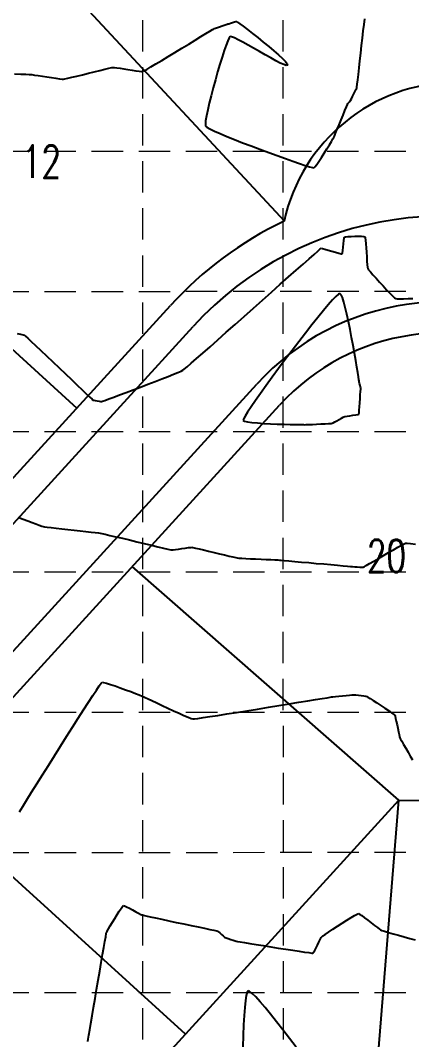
# Model space of a CAD drawing. Extents: x -500 to 2880, y -1767 to 500.
# Drawn here: x 2076.4 to 2208.6, y -735.4 to -390.2 of the extents above; entities that cross this region are included whole.
import ezdxf

# ---------------------------------------------------------------- set-up
doc = ezdxf.new("R2010")
doc.units = 0
doc.header["$LTSCALE"] = 25
doc.header["$MEASUREMENT"] = 0
doc.linetypes.add('DASHED', pattern=[0.75, 0.5, -0.25])
doc.linetypes.add('HIDDEN', pattern=[0.375, 0.25, -0.125])
for name, color, linetype in [('CONT-MJR', 11, 'DASHED'), ('CONT-MNR', 9, 'HIDDEN'), ('GRID', 254, 'HIDDEN'), ('P-LOTS', 1, 'CONTINUOUS'), ('P-ROW', 2, 'CONTINUOUS'), ('PHASE2', 9, 'CONTINUOUS'), ('PHASE2TEXT', 9, 'CONTINUOUS')]:
    doc.layers.add(name, color=color, linetype=linetype)
doc.styles.add('TEXT100', font='simplex.shx', dxfattribs={"height": 8.8})

msp = doc.modelspace()

# ---------------------------------------------------------------- linework, layer by layer
at = {"layer": 'CONT-MJR', "color": 35}
for p, q in [((2103.66, -614.75, 590), (2103.98, -614.4, 590)), ((2103.98, -614.4, 590), (2104.49, -614.44, 590)), ((2100.83, -618.92, 590), (2102.05, -617.07, 590)), ((2102.05, -617.07, 590), (2103.01, -615.66, 590)), ((2103.01, -615.66, 590), (2103.66, -614.75, 590)), ((2104.49, -614.44, 590), (2105.47, -614.68, 590)), ((2105.47, -614.68, 590), (2106.8, -615.1, 590)), ((2106.8, -615.1, 590), (2108.38, -615.64, 590)), ((2108.38, -615.64, 590), (2110.12, -616.26, 590)), ((2110.12, -616.26, 590), (2111.91, -616.92, 590)), ((2111.91, -616.92, 590), (2113.64, -617.58, 590)), ((2113.64, -617.58, 590), (2115.23, -618.19, 590)), ((2097.73, -623.73, 590), (2099.37, -621.16, 590)), ((2099.37, -621.16, 590), (2100.83, -618.92, 590)), ((2115.23, -618.19, 590), (2116.55, -618.7, 590)), ((2116.55, -618.7, 590), (2117.53, -619.09, 590)), ((2117.53, -619.09, 590), (2118.04, -619.29, 590)), ((2118.04, -619.29, 590), (2118.54, -619.51, 590)), ((2118.54, -619.51, 590), (2119.51, -619.96, 590)), ((2119.51, -619.96, 590), (2120.85, -620.6, 590)), ((2120.85, -620.6, 590), (2122.49, -621.37, 590)), ((2167.27, -621.73, 590), (2170.53, -621.19, 590)), ((2170.53, -621.19, 590), (2173.52, -620.7, 590)), ((2173.52, -620.7, 590), (2176.16, -620.27, 590)), ((2176.16, -620.27, 590), (2178.36, -619.9, 590)), ((2178.36, -619.9, 590), (2180.05, -619.63, 590)), ((2180.05, -619.63, 590), (2181.15, -619.45, 590)), ((2181.15, -619.45, 590), (2181.59, -619.38, 590)), ((2181.59, -619.38, 590), (2182.02, -619.32, 590)), ((2182.02, -619.32, 590), (2182.87, -619.23, 590)), ((2182.87, -619.23, 590), (2183.99, -619.11, 590)), ((2183.99, -619.11, 590), (2185.24, -618.97, 590)), ((2185.24, -618.97, 590), (2186.49, -618.84, 590)), ((2186.49, -618.84, 590), (2187.59, -618.73, 590)), ((2187.59, -618.73, 590), (2188.4, -618.65, 590)), ((2188.4, -618.65, 590), (2188.78, -618.62, 590)), ((2188.78, -618.62, 590), (2189.13, -618.64, 590)), ((2189.13, -618.64, 590), (2189.81, -618.71, 590)), ((2189.81, -618.71, 590), (2190.69, -618.81, 590)), ((2190.69, -618.81, 590), (2191.64, -618.92, 590)), ((2191.64, -618.92, 590), (2192.52, -619.04, 590)), ((2192.52, -619.04, 590), (2193.19, -619.13, 590)), ((2193.19, -619.13, 590), (2193.53, -619.2, 590)), ((2193.53, -619.2, 590), (2193.86, -619.39, 590)), ((2193.86, -619.39, 590), (2194.59, -619.86, 590)), ((2194.59, -619.86, 590), (2195.63, -620.54, 590)), ((2195.63, -620.54, 590), (2196.88, -621.35, 590)), ((2095.92, -626.55, 590), (2097.73, -623.73, 590)), ((2122.49, -621.37, 590), (2124.31, -622.22, 590)), ((2124.31, -622.22, 590), (2126.24, -623.12, 590)), ((2126.24, -623.12, 590), (2128.17, -624.02, 590)), ((2128.17, -624.02, 590), (2130.01, -624.87, 590)), ((2146.17, -625.13, 590), (2149.47, -624.61, 590)), ((2149.47, -624.61, 590), (2152.97, -624.05, 590)), ((2152.97, -624.05, 590), (2156.57, -623.47, 590)), ((2156.57, -623.47, 590), (2160.21, -622.88, 590)), ((2160.21, -622.88, 590), (2163.8, -622.29, 590)), ((2163.8, -622.29, 590), (2167.27, -621.73, 590)), ((2196.88, -621.35, 590), (2198.22, -622.25, 590)), ((2198.22, -622.25, 590), (2199.57, -623.15, 590)), ((2199.57, -623.15, 590), (2200.81, -624, 590)), ((2200.81, -624, 590), (2201.85, -624.72, 590)), ((2201.85, -624.72, 590), (2202.59, -625.26, 590)), ((2094, -629.59, 590), (2095.92, -626.55, 590)), ((2130.01, -624.87, 590), (2131.67, -625.61, 590)), ((2131.67, -625.61, 590), (2133.06, -626.22, 590)), ((2133.06, -626.22, 590), (2134.09, -626.63, 590)), ((2134.09, -626.63, 590), (2134.65, -626.8, 590)), ((2134.65, -626.8, 590), (2135.19, -626.77, 590)), ((2135.19, -626.77, 590), (2136.39, -626.62, 590)), ((2136.39, -626.62, 590), (2138.16, -626.37, 590)), ((2138.16, -626.37, 590), (2140.44, -626.03, 590)), ((2140.44, -626.03, 590), (2143.13, -625.61, 590)), ((2143.13, -625.61, 590), (2146.17, -625.13, 590)), ((2202.59, -625.26, 590), (2202.92, -625.54, 590)), ((2202.92, -625.54, 590), (2203.05, -625.9, 590)), ((2203.05, -625.9, 590), (2203.24, -626.63, 590)), ((2203.24, -626.63, 590), (2203.47, -627.62, 590)), ((2203.47, -627.62, 590), (2203.72, -628.77, 590)), ((2091.99, -632.77, 590), (2094, -629.59, 590)), ((2203.72, -628.77, 590), (2203.98, -629.98, 590)), ((2203.98, -629.98, 590), (2204.22, -631.13, 590)), ((2204.22, -631.13, 590), (2204.44, -632.13, 590)), ((2089.93, -636.04, 590), (2091.99, -632.77, 590)), ((2204.44, -632.13, 590), (2204.6, -632.88, 590)), ((2204.6, -632.88, 590), (2204.71, -633.26, 590)), ((2204.71, -633.26, 590), (2204.9, -633.63, 590)), ((2204.9, -633.63, 590), (2205.33, -634.39, 590)), ((2205.33, -634.39, 590), (2205.93, -635.43, 590)), ((2087.85, -639.34, 590), (2089.93, -636.04, 590)), ((2205.93, -635.43, 590), (2206.65, -636.68, 590)), ((2206.65, -636.68, 590), (2207.43, -638.02, 590)), ((2207.43, -638.02, 590), (2208.21, -639.37, 590)), ((2085.8, -642.61, 590), (2087.85, -639.34, 590)), ((2208.21, -639.37, 590), (2208.94, -640.63, 590)), ((2083.81, -645.79, 590), (2085.8, -642.61, 590)), ((2080.15, -651.65, 590), (2081.92, -648.83, 590)), ((2081.92, -648.83, 590), (2083.81, -645.79, 590)), ((2078.56, -654.21, 590), (2080.15, -651.65, 590)), ((2077.17, -656.45, 590), (2078.56, -654.21, 590)), ((2076.02, -658.3, 590), (2077.17, -656.45, 590))]:
    msp.add_line(p, q, dxfattribs=at)
at = {"layer": 'CONT-MNR', "color": 35}
for p, q in [((2192.59, -391.62, 593), (2192.82, -389.75, 593)), ((2140.41, -393.91, 593), (2141.28, -393.38, 593)), ((2141.28, -393.38, 593), (2141.64, -393.17, 593)), ((2141.64, -393.17, 593), (2142, -393.03, 593)), ((2142, -393.03, 593), (2142.71, -392.77, 593)), ((2142.71, -392.77, 593), (2143.64, -392.44, 593)), ((2143.64, -392.44, 593), (2144.63, -392.1, 593)), ((2144.63, -392.1, 593), (2145.54, -391.78, 593)), ((2145.54, -391.78, 593), (2146.23, -391.54, 593)), ((2146.23, -391.54, 593), (2146.54, -391.43, 593)), ((2146.54, -391.43, 593), (2146.82, -391.35, 593)), ((2146.82, -391.35, 593), (2147.36, -391.18, 593)), ((2147.36, -391.18, 593), (2148.03, -390.97, 593)), ((2148.03, -390.97, 593), (2148.7, -390.77, 593)), ((2148.7, -390.77, 593), (2149.24, -390.62, 593)), ((2149.24, -390.62, 593), (2149.52, -390.58, 593)), ((2149.52, -390.58, 593), (2149.82, -390.79, 593)), ((2149.82, -390.79, 593), (2150.58, -391.35, 593)), ((2150.58, -391.35, 593), (2151.71, -392.22, 593)), ((2151.71, -392.22, 593), (2153.15, -393.33, 593)), ((2153.15, -393.33, 593), (2154.81, -394.63, 593)), ((2192.32, -393.8, 593), (2192.59, -391.62, 593)), ((2133.26, -398.26, 593), (2135.44, -396.94, 593)), ((2135.44, -396.94, 593), (2137.41, -395.74, 593)), ((2137.41, -395.74, 593), (2139.09, -394.71, 593)), ((2139.09, -394.71, 593), (2140.41, -393.91, 593)), ((2146.96, -396.16, 593), (2146.5, -397.13, 593)), ((2147.28, -395.74, 593), (2146.96, -396.16, 593)), ((2147.79, -395.79, 593), (2147.28, -395.74, 593)), ((2148.73, -396.15, 593), (2147.79, -395.79, 593)), ((2150.01, -396.78, 593), (2148.73, -396.15, 593)), ((2151.56, -397.61, 593), (2150.01, -396.78, 593)), ((2154.81, -394.63, 593), (2156.61, -396.06, 593)), ((2156.61, -396.06, 593), (2158.47, -397.56, 593)), ((2191.75, -398.76, 593), (2192.04, -396.21, 593)), ((2192.04, -396.21, 593), (2192.32, -393.8, 593)), ((2128.63, -401.08, 593), (2130.97, -399.66, 593)), ((2130.97, -399.66, 593), (2133.26, -398.26, 593)), ((2145.94, -398.59, 593), (2145.29, -400.46, 593)), ((2146.5, -397.13, 593), (2145.94, -398.59, 593)), ((2153.32, -398.59, 593), (2151.56, -397.61, 593)), ((2155.21, -399.68, 593), (2153.32, -398.59, 593)), ((2157.17, -400.8, 593), (2155.21, -399.68, 593)), ((2158.47, -397.56, 593), (2160.32, -399.08, 593)), ((2160.32, -399.08, 593), (2162.08, -400.56, 593)), ((2191.45, -401.35, 593), (2191.75, -398.76, 593)), ((2122.13, -405, 593), (2124.13, -403.8, 593)), ((2124.13, -403.8, 593), (2126.32, -402.48, 593)), ((2126.32, -402.48, 593), (2128.63, -401.08, 593)), ((2144.58, -402.65, 593), (2143.82, -405.09, 593)), ((2145.29, -400.46, 593), (2144.58, -402.65, 593)), ((2159.12, -401.92, 593), (2157.17, -400.8, 593)), ((2160.99, -402.97, 593), (2159.12, -401.92, 593)), ((2162.71, -403.91, 593), (2160.99, -402.97, 593)), ((2162.08, -400.56, 593), (2163.66, -401.95, 593)), ((2163.66, -401.95, 593), (2164.99, -403.18, 593)), ((2164.99, -403.18, 593), (2165.98, -404.21, 593)), ((2191.16, -403.9, 593), (2191.45, -401.35, 593)), ((2101.33, -407.65, 593), (2103.22, -407.19, 593)), ((2103.22, -407.19, 593), (2104.91, -406.78, 593)), ((2104.91, -406.78, 593), (2106.29, -406.45, 593)), ((2106.29, -406.45, 593), (2107.26, -406.23, 593)), ((2107.26, -406.23, 593), (2107.72, -406.14, 593)), ((2107.72, -406.14, 593), (2108.14, -406.18, 593)), ((2108.14, -406.18, 593), (2108.95, -406.29, 593)), ((2108.95, -406.29, 593), (2110.04, -406.46, 593)), ((2110.04, -406.46, 593), (2111.33, -406.67, 593)), ((2111.33, -406.67, 593), (2112.71, -406.89, 593)), ((2112.71, -406.89, 593), (2114.09, -407.11, 593)), ((2114.09, -407.11, 593), (2115.38, -407.3, 593)), ((2115.38, -407.3, 593), (2116.47, -407.46, 593)), ((2118.12, -407.35, 593), (2119.05, -406.82, 593)), ((2119.05, -406.82, 593), (2120.41, -406.02, 593)), ((2120.41, -406.02, 593), (2122.13, -405, 593)), ((2143.82, -405.09, 593), (2143.05, -407.7, 593)), ((2164.21, -404.68, 593), (2162.71, -403.91, 593)), ((2165.42, -405.22, 593), (2164.21, -404.68, 593)), ((2166.26, -405.48, 593), (2165.42, -405.22, 593)), ((2165.98, -404.21, 593), (2166.57, -404.97, 593)), ((2166.67, -405.4, 593), (2166.26, -405.48, 593)), ((2166.57, -404.97, 593), (2166.67, -405.4, 593)), ((2190.63, -408.51, 593), (2190.88, -406.32, 593)), ((2190.88, -406.32, 593), (2191.16, -403.9, 593)), ((2074.4, -408.33, 593), (2076.53, -408.41, 593)), ((2076.53, -408.41, 593), (2078.19, -408.48, 593)), ((2078.19, -408.48, 593), (2079.3, -408.53, 593)), ((2079.3, -408.53, 593), (2079.78, -408.56, 593)), ((2079.78, -408.56, 593), (2080.25, -408.62, 593)), ((2080.25, -408.62, 593), (2081.15, -408.75, 593)), ((2081.15, -408.75, 593), (2082.37, -408.94, 593)), ((2082.37, -408.94, 593), (2083.8, -409.16, 593)), ((2083.8, -409.16, 593), (2085.34, -409.39, 593)), ((2085.34, -409.39, 593), (2086.88, -409.62, 593)), ((2086.88, -409.62, 593), (2088.31, -409.84, 593)), ((2088.31, -409.84, 593), (2089.53, -410.01, 593)), ((2089.53, -410.01, 593), (2090.43, -410.12, 593)), ((2090.43, -410.12, 593), (2090.9, -410.15, 593)), ((2090.9, -410.15, 593), (2091.37, -410.07, 593)), ((2091.37, -410.07, 593), (2092.36, -409.85, 593)), ((2092.36, -409.85, 593), (2093.75, -409.52, 593)), ((2093.75, -409.52, 593), (2095.44, -409.11, 593)), ((2095.44, -409.11, 593), (2097.34, -408.64, 593)), ((2097.34, -408.64, 593), (2099.34, -408.15, 593)), ((2099.34, -408.15, 593), (2101.33, -407.65, 593)), ((2116.47, -407.46, 593), (2117.28, -407.55, 593)), ((2117.28, -407.55, 593), (2117.7, -407.56, 593)), ((2117.7, -407.56, 593), (2118.12, -407.35, 593)), ((2142.28, -410.4, 593), (2141.53, -413.12, 593)), ((2143.05, -407.7, 593), (2142.28, -410.4, 593)), ((2190.25, -411.85, 593), (2190.42, -410.38, 593)), ((2190.42, -410.38, 593), (2190.63, -408.51, 593)), ((2141.53, -413.12, 593), (2140.84, -415.77, 593)), ((2189.59, -414.22, 593), (2189.92, -413.56, 593)), ((2189.92, -413.56, 593), (2190.07, -413.21, 593)), ((2190.07, -413.21, 593), (2190.13, -412.83, 593)), ((2190.13, -412.83, 593), (2190.25, -411.85, 593)), ((2140.84, -415.77, 593), (2140.21, -418.29, 593)), ((2187.7, -417.79, 593), (2187.83, -417.65, 593)), ((2187.83, -417.65, 593), (2187.96, -417.41, 593)), ((2187.96, -417.41, 593), (2188.28, -416.8, 593)), ((2188.28, -416.8, 593), (2188.7, -415.98, 593)), ((2188.7, -415.98, 593), (2189.16, -415.08, 593)), ((2189.16, -415.08, 593), (2189.59, -414.22, 593)), ((2139.68, -420.58, 593), (2139.27, -422.58, 593)), ((2140.21, -418.29, 593), (2139.68, -420.58, 593)), ((2185.48, -422.29, 593), (2186.1, -420.8, 593)), ((2186.1, -420.8, 593), (2186.6, -419.57, 593)), ((2186.6, -419.57, 593), (2186.94, -418.74, 593)), ((2186.94, -418.74, 593), (2187.07, -418.43, 593)), ((2187.07, -418.43, 593), (2187.2, -418.29, 593)), ((2187.2, -418.29, 593), (2187.45, -418.04, 593)), ((2187.45, -418.04, 593), (2187.7, -417.79, 593)), ((2139, -424.21, 593), (2138.89, -425.38, 593)), ((2139.27, -422.58, 593), (2139, -424.21, 593)), ((2184.13, -425.58, 593), (2184.81, -423.92, 593)), ((2184.81, -423.92, 593), (2185.48, -422.29, 593)), ((2138.89, -425.38, 593), (2138.97, -426.02, 593)), ((2138.97, -426.02, 593), (2139.43, -426.43, 593)), ((2139.43, -426.43, 593), (2140.45, -427.01, 593)), ((2140.45, -427.01, 593), (2141.96, -427.73, 593)), ((2141.96, -427.73, 593), (2143.88, -428.59, 593)), ((2182.94, -428.45, 593), (2183.49, -427.13, 593)), ((2183.49, -427.13, 593), (2184.13, -425.58, 593)), ((2143.88, -428.59, 593), (2146.16, -429.54, 593)), ((2146.16, -429.54, 593), (2148.71, -430.57, 593)), ((2148.71, -430.57, 593), (2151.48, -431.66, 593)), ((2180.83, -432.4, 593), (2181.53, -431.23, 593)), ((2181.53, -431.23, 593), (2182.04, -430.37, 593)), ((2182.04, -430.37, 593), (2182.3, -429.91, 593)), ((2182.3, -429.91, 593), (2182.52, -429.42, 593)), ((2182.52, -429.42, 593), (2182.94, -428.45, 593)), ((2151.48, -431.66, 593), (2154.38, -432.77, 593)), ((2154.38, -432.77, 593), (2157.35, -433.89, 593)), ((2157.35, -433.89, 593), (2160.31, -434.99, 593)), ((2179.1, -435.22, 593), (2180, -433.76, 593)), ((2180, -433.76, 593), (2180.83, -432.4, 593)), ((2160.31, -434.99, 593), (2163.21, -436.04, 593)), ((2163.21, -436.04, 593), (2165.97, -437.03, 593)), ((2165.97, -437.03, 593), (2168.51, -437.92, 593)), ((2168.51, -437.92, 593), (2170.77, -438.7, 593)), ((2176.56, -439.07, 593), (2177.32, -437.98, 593)), ((2177.32, -437.98, 593), (2178.18, -436.66, 593)), ((2178.18, -436.66, 593), (2179.1, -435.22, 593)), ((2170.77, -438.7, 593), (2172.68, -439.34, 593)), ((2172.68, -439.34, 593), (2174.17, -439.81, 593)), ((2174.17, -439.81, 593), (2175.16, -440.09, 593)), ((2175.16, -440.09, 593), (2175.6, -440.17, 593)), ((2175.6, -440.17, 593), (2175.96, -439.84, 593)), ((2175.96, -439.84, 593), (2176.56, -439.07, 593)), ((2185.54, -467.05, 592), (2185.64, -465.89, 592)), ((2185.64, -465.89, 592), (2185.74, -464.8, 592)), ((2185.74, -464.8, 592), (2185.84, -463.98, 592)), ((2185.84, -463.98, 592), (2185.95, -463.6, 592)), ((2185.95, -463.6, 592), (2186.32, -463.51, 592)), ((2186.32, -463.51, 592), (2187.11, -463.43, 592)), ((2187.11, -463.43, 592), (2188.18, -463.38, 592)), ((2188.18, -463.38, 592), (2189.4, -463.35, 592)), ((2189.4, -463.35, 592), (2190.62, -463.34, 592)), ((2190.62, -463.34, 592), (2191.7, -463.36, 592)), ((2191.7, -463.36, 592), (2192.5, -463.42, 592)), ((2192.5, -463.42, 592), (2192.88, -463.52, 592)), ((2192.88, -463.52, 592), (2192.99, -463.88, 592)), ((2192.99, -463.88, 592), (2193.09, -464.7, 592)), ((2193.09, -464.7, 592), (2193.18, -465.86, 592)), ((2193.18, -465.86, 592), (2193.28, -467.26, 592)), ((2175.65, -469.47, 592), (2176.93, -468.35, 592)), ((2176.93, -468.35, 592), (2177.75, -467.65, 592)), ((2177.75, -467.65, 592), (2178.09, -467.39, 592)), ((2178.09, -467.39, 592), (2178.52, -467.45, 592)), ((2178.52, -467.45, 592), (2179.35, -467.67, 592)), ((2179.35, -467.67, 592), (2180.46, -468.01, 592)), ((2180.46, -468.01, 592), (2181.7, -468.39, 592)), ((2181.7, -468.39, 592), (2182.94, -468.77, 592)), ((2182.94, -468.77, 592), (2184.02, -469.09, 592)), ((2184.02, -469.09, 592), (2184.82, -469.29, 592)), ((2184.82, -469.29, 592), (2185.2, -469.31, 592)), ((2185.2, -469.31, 592), (2185.33, -468.94, 592)), ((2185.33, -468.94, 592), (2185.44, -468.13, 592)), ((2185.44, -468.13, 592), (2185.54, -467.05, 592)), ((2193.28, -467.26, 592), (2193.37, -468.79, 592)), ((2193.37, -468.79, 592), (2193.47, -470.32, 592)), ((2169.6, -474.82, 592), (2171.94, -472.75, 592)), ((2171.94, -472.75, 592), (2173.97, -470.95, 592)), ((2173.97, -470.95, 592), (2175.65, -469.47, 592)), ((2193.47, -470.32, 592), (2193.56, -471.75, 592)), ((2193.56, -471.75, 592), (2193.65, -472.97, 592)), ((2167.02, -477.12, 592), (2169.6, -474.82, 592)), ((2193.65, -472.97, 592), (2193.74, -473.86, 592)), ((2193.74, -473.86, 592), (2193.83, -474.31, 592)), ((2193.83, -474.31, 592), (2194.1, -474.69, 592)), ((2194.1, -474.69, 592), (2194.7, -475.42, 592)), ((2194.7, -475.42, 592), (2195.56, -476.41, 592)), ((2161.29, -482.23, 592), (2164.23, -479.6, 592)), ((2164.23, -479.6, 592), (2167.02, -477.12, 592)), ((2195.56, -476.41, 592), (2196.61, -477.59, 592)), ((2196.61, -477.59, 592), (2197.78, -478.87, 592)), ((2197.78, -478.87, 592), (2199, -480.19, 592)), ((2158.24, -484.95, 592), (2161.29, -482.23, 592)), ((2183.9, -482.96, 592), (2183.07, -483.7, 592)), ((2184.38, -482.74, 592), (2183.9, -482.96, 592)), ((2184.78, -483.14, 592), (2184.38, -482.74, 592)), ((2185.22, -484.13, 592), (2184.78, -483.14, 592)), ((2199, -480.19, 592), (2200.19, -481.46, 592)), ((2200.19, -481.46, 592), (2201.28, -482.6, 592)), ((2201.28, -482.6, 592), (2202.2, -483.54, 592)), ((2155.13, -487.72, 592), (2158.24, -484.95, 592)), ((2180.48, -486.55, 592), (2178.81, -488.54, 592)), ((2181.92, -484.92, 592), (2180.48, -486.55, 592)), ((2183.07, -483.7, 592), (2181.92, -484.92, 592)), ((2185.71, -485.62, 592), (2185.22, -484.13, 592)), ((2186.22, -487.52, 592), (2185.71, -485.62, 592)), ((2202.2, -483.54, 592), (2202.89, -484.19, 592)), ((2202.89, -484.19, 592), (2203.26, -484.48, 592)), ((2203.26, -484.48, 592), (2203.74, -484.54, 592)), ((2203.74, -484.54, 592), (2204.68, -484.55, 592)), ((2204.68, -484.55, 592), (2205.95, -484.52, 592)), ((2205.95, -484.52, 592), (2207.45, -484.46, 592)), ((2207.45, -484.46, 592), (2209.07, -484.38, 592)), ((2152.02, -490.49, 592), (2155.13, -487.72, 592)), ((2178.81, -488.54, 592), (2176.93, -490.84, 592)), ((2186.75, -489.75, 592), (2186.22, -487.52, 592)), ((2187.28, -492.24, 592), (2186.75, -489.75, 592)), ((2145.96, -495.88, 592), (2148.94, -493.23, 592)), ((2148.94, -493.23, 592), (2152.02, -490.49, 592)), ((2174.89, -493.4, 592), (2172.73, -496.16, 592)), ((2176.93, -490.84, 592), (2174.89, -493.4, 592)), ((2187.82, -494.89, 592), (2187.28, -492.24, 592)), ((2075.3, -496.33, 592), (2076.43, -496.54, 592)), ((2076.43, -496.54, 592), (2077.27, -496.72, 592)), ((2077.27, -496.72, 592), (2077.69, -496.84, 592)), ((2077.69, -496.84, 592), (2078.04, -497.13, 592)), ((2143.12, -498.4, 592), (2145.96, -495.88, 592)), ((2172.73, -496.16, 592), (2170.49, -499.06, 592)), ((2188.34, -497.62, 592), (2187.82, -494.89, 592)), ((2078.04, -497.13, 592), (2078.83, -497.86, 592)), ((2078.83, -497.86, 592), (2080.01, -498.96, 592)), ((2080.01, -498.96, 592), (2081.51, -500.38, 592)), ((2081.51, -500.38, 592), (2083.27, -502.04, 592)), ((2140.47, -500.75, 592), (2143.12, -498.4, 592)), ((2170.49, -499.06, 592), (2168.21, -502.06, 592)), ((2188.84, -500.34, 592), (2188.34, -497.62, 592)), ((2189.31, -502.98, 592), (2188.84, -500.34, 592)), ((2083.27, -502.04, 592), (2085.22, -503.89, 592)), ((2085.22, -503.89, 592), (2087.29, -505.86, 592)), ((2135.93, -504.76, 592), (2138.05, -502.89, 592)), ((2138.05, -502.89, 592), (2140.47, -500.75, 592)), ((2168.21, -502.06, 592), (2165.92, -505.1, 592)), ((2189.74, -505.45, 592), (2189.31, -502.98, 592)), ((2087.29, -505.86, 592), (2089.42, -507.9, 592)), ((2132.73, -507.54, 592), (2134.13, -506.32, 592)), ((2134.13, -506.32, 592), (2135.93, -504.76, 592)), ((2165.92, -505.1, 592), (2163.67, -508.12, 592)), ((2190.11, -507.66, 592), (2189.74, -505.45, 592)), ((2089.42, -507.9, 592), (2091.55, -509.93, 592)), ((2091.55, -509.93, 592), (2093.6, -511.9, 592)), ((2124.18, -511.64, 592), (2126.29, -510.82, 592)), ((2126.29, -510.82, 592), (2128.12, -510.08, 592)), ((2128.12, -510.08, 592), (2129.61, -509.48, 592)), ((2129.61, -509.48, 592), (2130.69, -509.01, 592)), ((2130.69, -509.01, 592), (2131.27, -508.73, 592)), ((2131.27, -508.73, 592), (2131.76, -508.35, 592)), ((2131.76, -508.35, 592), (2132.73, -507.54, 592)), ((2163.67, -508.12, 592), (2161.5, -511.07, 592)), ((2190.42, -509.54, 592), (2190.11, -507.66, 592)), ((2190.65, -510.99, 592), (2190.42, -509.54, 592)), ((2093.6, -511.9, 592), (2095.53, -513.74, 592)), ((2095.53, -513.74, 592), (2097.25, -515.39, 592)), ((2116.95, -514.42, 592), (2119.44, -513.47, 592)), ((2119.44, -513.47, 592), (2121.88, -512.53, 592)), ((2121.88, -512.53, 592), (2124.18, -511.64, 592)), ((2159.45, -513.9, 592), (2157.55, -516.55, 592)), ((2161.5, -511.07, 592), (2159.45, -513.9, 592)), ((2190.8, -511.94, 592), (2190.65, -510.99, 592)), ((2190.86, -512.29, 592), (2190.8, -511.94, 592)), ((2190.93, -512.6, 592), (2190.86, -512.29, 592)), ((2191.07, -513.19, 592), (2190.93, -512.6, 592)), ((2191.24, -513.88, 592), (2191.07, -513.19, 592)), ((2191.38, -514.47, 592), (2191.24, -513.88, 592)), ((2097.25, -515.39, 592), (2098.72, -516.78, 592)), ((2098.72, -516.78, 592), (2099.85, -517.86, 592)), ((2107.9, -517.84, 592), (2109.88, -517.09, 592)), ((2109.88, -517.09, 592), (2112.1, -516.26, 592)), ((2112.1, -516.26, 592), (2114.48, -515.36, 592)), ((2114.48, -515.36, 592), (2116.95, -514.42, 592)), ((2157.55, -516.55, 592), (2155.84, -518.96, 592)), ((2191.21, -518.33, 592), (2191.3, -517.01, 592)), ((2191.3, -517.01, 592), (2191.37, -515.89, 592)), ((2191.37, -515.89, 592), (2191.42, -515.11, 592)), ((2191.44, -514.78, 592), (2191.38, -514.47, 592)), ((2191.42, -515.11, 592), (2191.44, -514.78, 592)), ((2099.85, -517.86, 592), (2100.59, -518.56, 592)), ((2100.59, -518.56, 592), (2100.88, -518.82, 592)), ((2100.88, -518.82, 592), (2101.14, -518.89, 592)), ((2101.14, -518.89, 592), (2101.66, -519, 592)), ((2101.66, -519, 592), (2102.31, -519.13, 592)), ((2102.31, -519.13, 592), (2102.96, -519.25, 592)), ((2102.96, -519.25, 592), (2103.48, -519.33, 592)), ((2103.48, -519.33, 592), (2103.75, -519.36, 592)), ((2103.75, -519.36, 592), (2104.07, -519.25, 592)), ((2104.07, -519.25, 592), (2104.92, -518.94, 592)), ((2104.92, -518.94, 592), (2106.22, -518.46, 592)), ((2106.22, -518.46, 592), (2107.9, -517.84, 592)), ((2154.38, -521.1, 592), (2153.18, -522.89, 592)), ((2155.84, -518.96, 592), (2154.38, -521.1, 592)), ((2190.94, -522.26, 592), (2191.02, -521.09, 592)), ((2191.02, -521.09, 592), (2191.12, -519.73, 592)), ((2191.12, -519.73, 592), (2191.21, -518.33, 592)), ((2152.31, -524.29, 592), (2151.78, -525.24, 592)), ((2153.18, -522.89, 592), (2152.31, -524.29, 592)), ((2184.89, -524.95, 592), (2185.46, -524.64, 592)), ((2185.46, -524.64, 592), (2185.75, -524.49, 592)), ((2185.75, -524.49, 592), (2186.1, -524.41, 592)), ((2186.1, -524.41, 592), (2186.83, -524.28, 592)), ((2186.83, -524.28, 592), (2187.77, -524.11, 592)), ((2187.77, -524.11, 592), (2188.79, -523.94, 592)), ((2188.79, -523.94, 592), (2189.74, -523.78, 592)), ((2189.74, -523.78, 592), (2190.48, -523.66, 592)), ((2190.48, -523.66, 592), (2190.85, -523.6, 592)), ((2190.85, -523.6, 592), (2190.88, -523.14, 592)), ((2190.85, -523.6, 592), (2190.85, -523.6, 592)), ((2190.88, -523.14, 592), (2190.94, -522.26, 592)), ((2151.78, -525.24, 592), (2151.66, -525.69, 592)), ((2151.66, -525.69, 592), (2152.11, -525.97, 592)), ((2152.11, -525.97, 592), (2153.14, -526.2, 592)), ((2153.14, -526.2, 592), (2154.63, -526.41, 592)), ((2154.63, -526.41, 592), (2156.49, -526.58, 592)), ((2156.49, -526.58, 592), (2158.61, -526.73, 592)), ((2158.61, -526.73, 592), (2160.89, -526.85, 592)), ((2160.89, -526.85, 592), (2163.22, -526.94, 592)), ((2163.22, -526.94, 592), (2165.5, -527.02, 592)), ((2165.5, -527.02, 592), (2167.62, -527.07, 592)), ((2167.62, -527.07, 592), (2169.49, -527.11, 592)), ((2169.49, -527.11, 592), (2170.99, -527.14, 592)), ((2170.99, -527.14, 592), (2172.03, -527.15, 592)), ((2172.03, -527.15, 592), (2172.49, -527.16, 592)), ((2172.49, -527.16, 592), (2172.96, -527.15, 592)), ((2172.96, -527.15, 592), (2173.88, -527.11, 592)), ((2173.88, -527.11, 592), (2175.12, -527.06, 592)), ((2175.12, -527.06, 592), (2176.53, -526.99, 592)), ((2176.53, -526.99, 592), (2178, -526.92, 592)), ((2178, -526.92, 592), (2179.4, -526.84, 592)), ((2179.4, -526.84, 592), (2180.58, -526.78, 592)), ((2180.58, -526.78, 592), (2181.43, -526.72, 592)), ((2181.43, -526.72, 592), (2181.8, -526.68, 592)), ((2181.8, -526.68, 592), (2182.1, -526.54, 592)), ((2182.1, -526.54, 592), (2182.66, -526.23, 592)), ((2182.66, -526.23, 592), (2183.39, -525.82, 592)), ((2183.39, -525.82, 592), (2184.17, -525.37, 592)), ((2184.17, -525.37, 592), (2184.89, -524.95, 592)), ((2075.85, -558.54, 591), (2077.31, -559.11, 591)), ((2077.31, -559.11, 591), (2078.82, -559.69, 591)), ((2078.82, -559.69, 591), (2080.28, -560.26, 591)), ((2080.28, -560.26, 591), (2081.62, -560.77, 591)), ((2081.62, -560.77, 591), (2082.74, -561.19, 591)), ((2082.74, -561.19, 591), (2083.56, -561.5, 591)), ((2083.56, -561.5, 591), (2084.01, -561.64, 591)), ((2084.01, -561.64, 591), (2084.47, -561.71, 591)), ((2084.47, -561.71, 591), (2085.43, -561.84, 591)), ((2085.43, -561.84, 591), (2086.8, -562, 591)), ((2086.8, -562, 591), (2088.47, -562.19, 591)), ((2088.47, -562.19, 591), (2090.38, -562.4, 591)), ((2090.38, -562.4, 591), (2092.43, -562.63, 591)), ((2092.43, -562.63, 591), (2094.53, -562.87, 591)), ((2094.53, -562.87, 591), (2096.59, -563.09, 591)), ((2096.59, -563.09, 591), (2098.53, -563.31, 591)), ((2098.53, -563.31, 591), (2100.26, -563.51, 591)), ((2100.26, -563.51, 591), (2101.68, -563.67, 591)), ((2101.68, -563.67, 591), (2102.72, -563.8, 591)), ((2102.72, -563.8, 591), (2103.28, -563.87, 591)), ((2103.28, -563.87, 591), (2103.87, -564, 591)), ((2103.87, -564, 591), (2105.01, -564.26, 591)), ((2105.01, -564.26, 591), (2106.61, -564.64, 591)), ((2106.61, -564.64, 591), (2108.59, -565.1, 591)), ((2108.59, -565.1, 591), (2110.83, -565.64, 591)), ((2110.83, -565.64, 591), (2113.26, -566.21, 591)), ((2113.26, -566.21, 591), (2115.76, -566.81, 591)), ((2115.76, -566.81, 591), (2118.25, -567.41, 591)), ((2118.25, -567.41, 591), (2120.64, -567.97, 591)), ((2120.64, -567.97, 591), (2122.82, -568.49, 591)), ((2122.82, -568.49, 591), (2124.71, -568.94, 591)), ((2124.71, -568.94, 591), (2126.2, -569.29, 591)), ((2126.2, -569.29, 591), (2127.2, -569.51, 591)), ((2127.2, -569.51, 591), (2127.62, -569.6, 591)), ((2128.02, -569.56, 591), (2128.8, -569.46, 591)), ((2128.8, -569.46, 591), (2129.82, -569.31, 591)), ((2129.82, -569.31, 591), (2130.97, -569.13, 591)), ((2130.97, -569.13, 591), (2132.12, -568.96, 591)), ((2132.12, -568.96, 591), (2133.15, -568.8, 591)), ((2133.15, -568.8, 591), (2133.93, -568.7, 591)), ((2133.93, -568.7, 591), (2134.32, -568.66, 591)), ((2134.32, -568.66, 591), (2134.7, -568.74, 591)), ((2134.7, -568.74, 591), (2135.55, -568.93, 591)), ((2135.55, -568.93, 591), (2136.78, -569.22, 591)), ((2136.78, -569.22, 591), (2138.3, -569.58, 591)), ((2200.83, -570.44, 591), (2202.47, -569.49, 591)), ((2202.47, -569.49, 591), (2203.96, -568.65, 591)), ((2203.96, -568.65, 591), (2205.21, -567.97, 591)), ((2205.21, -567.97, 591), (2206.13, -567.5, 591)), ((2206.13, -567.5, 591), (2206.63, -567.3, 591)), ((2206.63, -567.3, 591), (2207.18, -567.31, 591)), ((2207.18, -567.31, 591), (2208.31, -567.42, 591)), ((2208.31, -567.42, 591), (2209.93, -567.61, 591)), ((2127.62, -569.6, 591), (2128.02, -569.56, 591)), ((2138.3, -569.58, 591), (2140, -569.99, 591)), ((2140, -569.99, 591), (2141.82, -570.42, 591)), ((2141.82, -570.42, 591), (2143.64, -570.86, 591)), ((2143.64, -570.86, 591), (2145.38, -571.28, 591)), ((2145.38, -571.28, 591), (2146.94, -571.65, 591)), ((2146.94, -571.65, 591), (2148.24, -571.96, 591)), ((2148.24, -571.96, 591), (2149.18, -572.17, 591)), ((2149.18, -572.17, 591), (2149.68, -572.27, 591)), ((2149.68, -572.27, 591), (2150.2, -572.32, 591)), ((2150.2, -572.32, 591), (2151.19, -572.38, 591)), ((2151.19, -572.38, 591), (2152.54, -572.45, 591)), ((2152.54, -572.45, 591), (2154.14, -572.54, 591)), ((2154.14, -572.54, 591), (2155.91, -572.62, 591)), ((2155.91, -572.62, 591), (2157.72, -572.71, 591)), ((2157.72, -572.71, 591), (2159.48, -572.79, 591)), ((2159.48, -572.79, 591), (2161.09, -572.87, 591)), ((2161.09, -572.87, 591), (2162.44, -572.93, 591)), ((2162.44, -572.93, 591), (2163.43, -572.98, 591)), ((2163.43, -572.98, 591), (2163.95, -573.01, 591)), ((2195.84, -573.36, 591), (2197.43, -572.43, 591)), ((2197.43, -572.43, 591), (2199.12, -571.44, 591)), ((2199.12, -571.44, 591), (2200.83, -570.44, 591)), ((2163.95, -573.01, 591), (2164.48, -573.06, 591)), ((2164.48, -573.06, 591), (2165.59, -573.15, 591)), ((2165.59, -573.15, 591), (2167.18, -573.29, 591)), ((2167.18, -573.29, 591), (2169.16, -573.47, 591)), ((2169.16, -573.47, 591), (2171.42, -573.67, 591)), ((2171.42, -573.67, 591), (2173.87, -573.89, 591)), ((2173.87, -573.89, 591), (2176.41, -574.12, 591)), ((2176.41, -574.12, 591), (2178.93, -574.34, 591)), ((2178.93, -574.34, 591), (2181.35, -574.56, 591)), ((2181.35, -574.56, 591), (2183.56, -574.76, 591)), ((2183.56, -574.76, 591), (2185.46, -574.93, 591)), ((2185.46, -574.93, 591), (2186.96, -575.06, 591)), ((2186.96, -575.06, 591), (2187.95, -575.15, 591)), ((2187.95, -575.15, 591), (2188.34, -575.19, 591)), ((2188.34, -575.19, 591), (2188.7, -575.22, 591)), ((2188.7, -575.22, 591), (2189.41, -575.28, 591)), ((2189.41, -575.28, 591), (2190.29, -575.35, 591)), ((2190.29, -575.35, 591), (2191.17, -575.42, 591)), ((2191.17, -575.42, 591), (2191.87, -575.46, 591)), ((2191.87, -575.46, 591), (2192.23, -575.46, 591)), ((2192.23, -575.46, 591), (2192.55, -575.29, 591)), ((2192.55, -575.29, 591), (2193.31, -574.85, 591)), ((2193.31, -574.85, 591), (2194.43, -574.19, 591)), ((2194.43, -574.19, 591), (2195.84, -573.36, 591)), ((2110.39, -690.97, 589), (2110.87, -690.31, 589)), ((2110.87, -690.31, 589), (2111.13, -690.04, 589)), ((2111.13, -690.04, 589), (2111.51, -690.14, 589)), ((2111.51, -690.14, 589), (2112.24, -690.46, 589)), ((2108.24, -694.36, 589), (2109.02, -693.09, 589)), ((2109.02, -693.09, 589), (2109.76, -691.92, 589)), ((2109.76, -691.92, 589), (2110.39, -690.97, 589)), ((2112.24, -690.46, 589), (2113.2, -690.95, 589)), ((2113.2, -690.95, 589), (2114.28, -691.52, 589)), ((2114.28, -691.52, 589), (2115.35, -692.1, 589)), ((2115.35, -692.1, 589), (2116.31, -692.63, 589)), ((2116.31, -692.63, 589), (2117.04, -693.02, 589)), ((2117.04, -693.02, 589), (2117.42, -693.2, 589)), ((2117.42, -693.2, 589), (2117.82, -693.3, 589)), ((2117.82, -693.3, 589), (2118.79, -693.51, 589)), ((2118.79, -693.51, 589), (2120.24, -693.83, 589)), ((2188.16, -694.11, 589), (2189.36, -693.39, 589)), ((2189.36, -693.39, 589), (2190.22, -692.91, 589)), ((2190.22, -692.91, 589), (2190.64, -692.74, 589)), ((2190.64, -692.74, 589), (2191.04, -692.93, 589)), ((2191.04, -692.93, 589), (2191.78, -693.42, 589)), ((2191.78, -693.42, 589), (2192.75, -694.13, 589)), ((2106.13, -697.89, 589), (2106.74, -696.85, 589)), ((2106.74, -696.85, 589), (2107.46, -695.64, 589)), ((2107.46, -695.64, 589), (2108.24, -694.36, 589)), ((2120.24, -693.83, 589), (2122.08, -694.22, 589)), ((2122.08, -694.22, 589), (2124.22, -694.68, 589)), ((2124.22, -694.68, 589), (2126.59, -695.18, 589)), ((2126.59, -695.18, 589), (2129.08, -695.71, 589)), ((2129.08, -695.71, 589), (2131.61, -696.24, 589)), ((2131.61, -696.24, 589), (2134.09, -696.77, 589)), ((2134.09, -696.77, 589), (2136.44, -697.27, 589)), ((2136.44, -697.27, 589), (2138.56, -697.72, 589)), ((2181.98, -698.07, 589), (2183.54, -697.05, 589)), ((2183.54, -697.05, 589), (2185.16, -696.01, 589)), ((2185.16, -696.01, 589), (2186.73, -695, 589)), ((2186.73, -695, 589), (2188.16, -694.11, 589)), ((2192.75, -694.13, 589), (2193.85, -694.97, 589)), ((2193.85, -694.97, 589), (2195.01, -695.87, 589)), ((2195.01, -695.87, 589), (2196.11, -696.73, 589)), ((2196.11, -696.73, 589), (2197.07, -697.48, 589)), ((2104.92, -702.17, 589), (2105.2, -700.58, 589)), ((2105.2, -700.58, 589), (2105.39, -699.52, 589)), ((2105.39, -699.52, 589), (2105.49, -699.07, 589)), ((2105.49, -699.07, 589), (2105.7, -698.66, 589)), ((2105.7, -698.66, 589), (2106.13, -697.89, 589)), ((2138.56, -697.72, 589), (2140.38, -698.11, 589)), ((2140.38, -698.11, 589), (2141.8, -698.41, 589)), ((2141.8, -698.41, 589), (2142.73, -698.62, 589)), ((2142.73, -698.62, 589), (2143.08, -698.7, 589)), ((2143.08, -698.7, 589), (2143.33, -698.89, 589)), ((2143.33, -698.89, 589), (2143.8, -699.28, 589)), ((2143.8, -699.28, 589), (2144.37, -699.78, 589)), ((2144.37, -699.78, 589), (2144.95, -700.28, 589)), ((2144.95, -700.28, 589), (2145.41, -700.68, 589)), ((2145.41, -700.68, 589), (2145.65, -700.87, 589)), ((2178.11, -700.89, 589), (2178.31, -700.57, 589)), ((2178.31, -700.57, 589), (2178.64, -700.32, 589)), ((2178.64, -700.32, 589), (2179.44, -699.77, 589)), ((2179.44, -699.77, 589), (2180.58, -699, 589)), ((2180.58, -699, 589), (2181.98, -698.07, 589)), ((2197.07, -697.48, 589), (2197.79, -698.03, 589)), ((2197.79, -698.03, 589), (2198.18, -698.29, 589)), ((2198.18, -698.29, 589), (2198.6, -698.44, 589)), ((2198.6, -698.44, 589), (2199.51, -698.72, 589)), ((2199.51, -698.72, 589), (2200.82, -699.1, 589)), ((2200.82, -699.1, 589), (2202.43, -699.57, 589)), ((2202.43, -699.57, 589), (2204.24, -700.09, 589)), ((2204.24, -700.09, 589), (2206.15, -700.63, 589)), ((2206.15, -700.63, 589), (2208.06, -701.16, 589)), ((2104.56, -704.21, 589), (2104.92, -702.17, 589)), ((2145.65, -700.87, 589), (2145.98, -701, 589)), ((2145.98, -701, 589), (2146.65, -701.23, 589)), ((2146.65, -701.23, 589), (2147.49, -701.51, 589)), ((2147.49, -701.51, 589), (2148.33, -701.79, 589)), ((2148.33, -701.79, 589), (2149.01, -702.01, 589)), ((2149.01, -702.01, 589), (2149.36, -702.11, 589)), ((2149.36, -702.11, 589), (2149.73, -702.18, 589)), ((2149.73, -702.18, 589), (2150.68, -702.33, 589)), ((2150.68, -702.33, 589), (2152.12, -702.57, 589)), ((2152.12, -702.57, 589), (2153.96, -702.87, 589)), ((2153.96, -702.87, 589), (2156.11, -703.22, 589)), ((2156.11, -703.22, 589), (2158.49, -703.6, 589)), ((2158.49, -703.6, 589), (2161, -704, 589)), ((2161, -704, 589), (2163.55, -704.4, 589)), ((2176.32, -704.35, 589), (2176.82, -703.38, 589)), ((2176.82, -703.38, 589), (2177.32, -702.4, 589)), ((2177.32, -702.4, 589), (2177.76, -701.54, 589)), ((2177.76, -701.54, 589), (2178.11, -700.89, 589)), ((2208.06, -701.16, 589), (2209.88, -701.66, 589)), ((2103.68, -709.33, 589), (2104.15, -706.62, 589)), ((2104.15, -706.62, 589), (2104.56, -704.21, 589)), ((2163.55, -704.4, 589), (2166.06, -704.8, 589)), ((2166.06, -704.8, 589), (2168.45, -705.16, 589)), ((2168.45, -705.16, 589), (2170.61, -705.49, 589)), ((2170.61, -705.49, 589), (2172.46, -705.77, 589)), ((2172.46, -705.77, 589), (2173.91, -705.97, 589)), ((2173.91, -705.97, 589), (2174.88, -706.09, 589)), ((2174.88, -706.09, 589), (2175.28, -706.1, 589)), ((2175.28, -706.1, 589), (2175.5, -705.82, 589)), ((2175.5, -705.82, 589), (2175.87, -705.2, 589)), ((2175.87, -705.2, 589), (2176.32, -704.35, 589)), ((2103.18, -712.26, 589), (2103.68, -709.33, 589)), ((2102.66, -715.32, 589), (2103.18, -712.26, 589)), ((2102.14, -718.44, 589), (2102.66, -715.32, 589)), ((2101.61, -721.54, 589), (2102.14, -718.44, 589)), ((2152.73, -720.49, 589), (2152.48, -722.23, 589)), ((2153.01, -719.37, 589), (2152.73, -720.49, 589)), ((2153.32, -718.91, 589), (2153.01, -719.37, 589)), ((2153.86, -719.07, 589), (2153.32, -718.91, 589)), ((2154.75, -719.78, 589), (2153.86, -719.07, 589)), ((2155.94, -720.96, 589), (2154.75, -719.78, 589)), ((2157.39, -722.57, 589), (2155.94, -720.96, 589)), ((2100.62, -727.36, 589), (2101.1, -724.54, 589)), ((2101.1, -724.54, 589), (2101.61, -721.54, 589)), ((2152.25, -724.51, 589), (2152.04, -727.27, 589)), ((2152.48, -722.23, 589), (2152.25, -724.51, 589)), ((2159.08, -724.54, 589), (2157.39, -722.57, 589)), ((2160.95, -726.83, 589), (2159.08, -724.54, 589)), ((2100.18, -729.92, 589), (2100.62, -727.36, 589)), ((2152.04, -727.27, 589), (2151.85, -730.46, 589)), ((2162.98, -729.38, 589), (2160.95, -726.83, 589)), ((2099.8, -732.15, 589), (2100.18, -729.92, 589)), ((2151.85, -730.46, 589), (2151.68, -734.01, 589)), ((2165.13, -732.13, 589), (2162.98, -729.38, 589)), ((2099.25, -735.28, 589), (2099.48, -733.96, 589)), ((2099.48, -733.96, 589), (2099.8, -732.15, 589)), ((2151.68, -734.01, 589), (2151.54, -737.87, 589)), ((2167.35, -735.03, 589), (2165.13, -732.13, 589)), ((2169.62, -738.02, 589), (2167.35, -735.03, 589)), ((2099.1, -736.02, 589), (2099.25, -735.28, 589))]:
    msp.add_line(p, q, dxfattribs=at)
at = {"layer": 'GRID', "color": 252, "linetype": 'HIDDEN', "lineweight": 0, "ltscale": 1.7}
for p, q in [((2117.49, 88), (2117.87, -1574.71)), ((2164.99, 88.01), (2165.37, -1574.7)), ((-114.89, -435.01), (2830.11, -434.34)), ((-114.88, -482.51), (2830.12, -481.84)), ((-114.87, -530.01), (2830.13, -529.34)), ((-114.85, -577.51), (2830.14, -576.84)), ((-114.84, -625.01), (2830.16, -624.34)), ((-114.83, -672.51), (2830.17, -671.84)), ((-114.82, -720.01), (2830.18, -719.34))]:
    msp.add_line(p, q, dxfattribs=at)
at = {"layer": 'P-LOTS', "color": 9}
for p, q in [((2069.02, -353.97), (2165.61, -458.21)), ((1997.58, -432.34), (2095.42, -521.53)), ((2204.36, -654.36), (2114.19, -575.16)), ((2132.14, -733.6), (2043.46, -652.76)), ((2187.18, -865.1), (2204.36, -654.36)), ((2204.36, -654.36), (2356.44, -655.91))]:
    msp.add_line(p, q, dxfattribs=at)
at = {"layer": 'P-ROW', "color": 7}
for p, q in [((2024.69, -599.13), (2127.06, -486.82)), ((2018.39, -680.26), (2164.01, -520.5)), ((2050.35, -645.2), (2164.01, -520.5))]:
    msp.add_line(p, q, dxfattribs=at)
for centre, radius, start, end in [((2224.1, -471.14), 60, 90.8259, 167.612), ((2219.44, -571.03), 125, 115.564, 137.65), ((2219.44, -571.03), 75, 59.1697, 137.65)]:
    msp.add_arc(centre, radius, start, end, dxfattribs=at)
at = {"layer": 'PHASE2', "color": 9}
for p, q in [((2021.16, -618.59), (2134.82, -493.89)), ((2042.59, -638.12), (2156.25, -513.43)), ((2081.37, -789.29), (2204.36, -654.36))]:
    msp.add_line(p, q, dxfattribs=at)
for radius in [114.5, 85.5]:
    msp.add_arc((2219.44, -571.03), radius, 59.1697, 137.65, dxfattribs=at)

# ---------------------------------------------------------------- texts
at = {"layer": 'PHASE2TEXT', "color": 9, "style": 'TEXT100', "width": 0.7}
for s, p in [('12', (2076.86, -443.6)), ('20', (2193.53, -577.11))]:
    msp.add_text(s, height=11, dxfattribs=at).set_placement(p)

doc.saveas('drawing.dxf')
